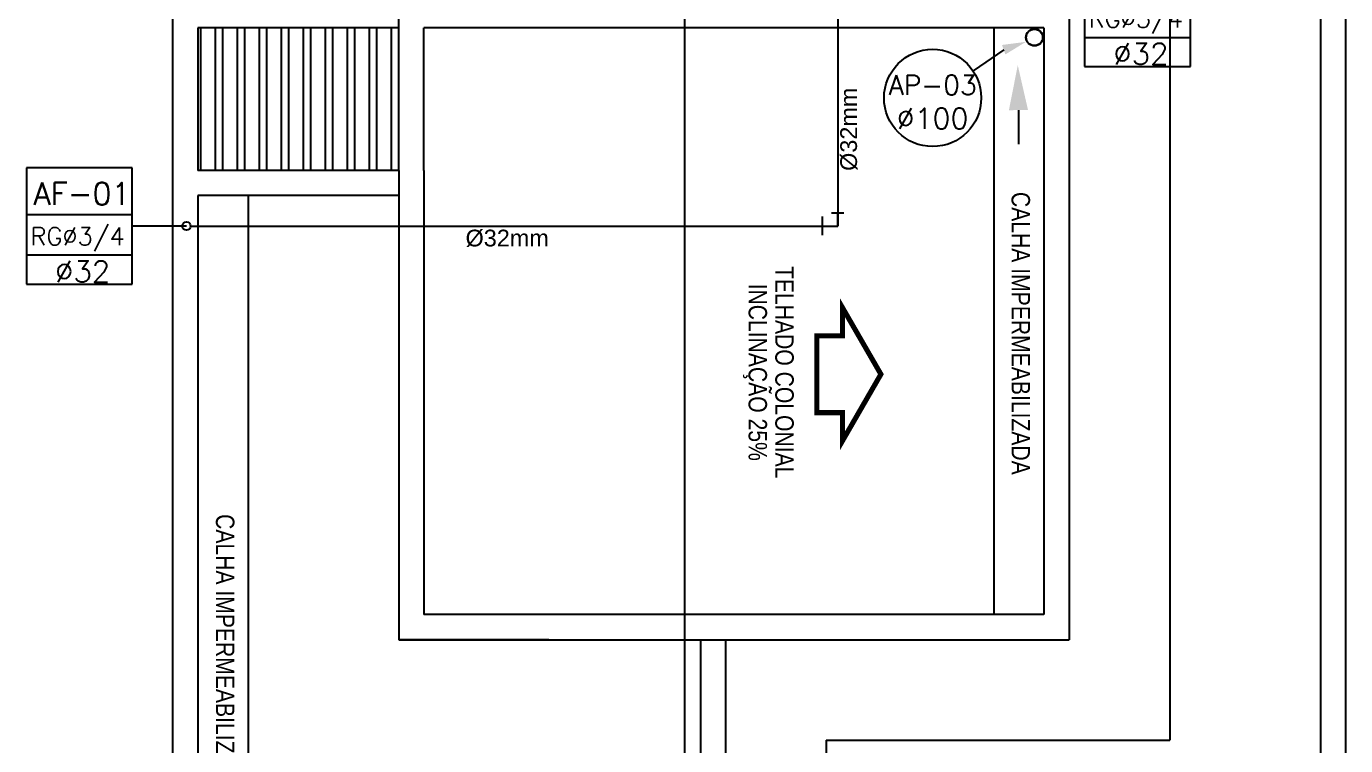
# Model space of a CAD drawing. Header units: millimetres. Extents: x 3923 to 4120, y 744 to 867.
# Drawn here: x 3947.17 to 3962.91, y 824.61 to 833.2 of the extents above; entities that cross this region are included whole.
import ezdxf
from ezdxf.enums import TextEntityAlignment as Align

# ---------------------------------------------------------------- set-up
doc = ezdxf.new("R2010")
doc.units = ezdxf.units.MM
doc.linetypes.add('CONTINU', pattern=[0])
for name, color, linetype in [('-HIDRO', 8, 'Continuous'), ('A-PEN-B', 5, 'Continuous'), ('A-PEN-C', 4, 'Continuous'), ('AF', 5, 'Continuous'), ('CONEXÃO_HIDRÁULICA', 2, 'Continuous'), ('E-txt-g', 3, 'Continuous'), ('Prumadas_L', 1, 'Continuous'), ('Prumadas_Q', 3, 'Continuous'), ('Prumadas_T', 2, 'Continuous'), ('TEXTO', 3, 'Continuous'), ('TigreCad', 3, 'Continuous'), ('Tinterno', 9, 'Continuous'), ('TUBULAÇÃO_ESGOTO', 5, 'Continuous')]:
    doc.layers.add(name, color=color, linetype=linetype)
doc.layers.add('E-Txt-W', color=7, linetype='Continuous', lineweight=20)
doc.styles.add('F2', font='ARIALN.TTF')
doc.styles.add('REG60', font='romans.shx', dxfattribs={"width": 0.8, "height": 0.15})
doc.styles.add('REG80', font='romans.shx', dxfattribs={"width": 0.8, "height": 0.2})
doc.styles.add('ROMANS', font='romans__.ttf', dxfattribs={"height": 0.1})
doc.styles.get("Standard").update_dxf_attribs({"font": 'arial.ttf'})

# ---------------------------------------------------------------- blocks, each defined once
blk = doc.blocks.new('Seta')
at = {"color": 2, "const_width": 2}
blk.add_lwpolyline([(10, 15), (10, 25.98), (25, 0), (10, -25.98), (10, -15), (0, -15), (0, 15)], close=True, dxfattribs=at)
blk = doc.blocks.new('TXT-AMB75')
at = {"layer": 'E-txt-g', "style": 'REG80', "width": 0.8, "flags": 8}
blk.add_attdef('TXT', text='', height=0.2, dxfattribs=at).set_placement((0.005, 0.296), align=Align.CENTER)
at = {"layer": 'E-Txt-W', "style": 'REG60', "width": 0.8, "flags": 8}
blk.add_attdef('TXT', text='', height=0.15, dxfattribs=at).set_placement((0.005, 0.027), align=Align.CENTER)
blk = doc.blocks.new('11031030d')
at = {"layer": 'TigreCad'}
blk.add_circle((0, 0), 50.8, dxfattribs=at)
at = {"layer": 'Tinterno'}
blk.add_circle((0, 0), 49, dxfattribs=at)

msp = doc.modelspace()

# ---------------------------------------------------------------- hatches: boundary and pattern name
at = {"layer": '-HIDRO', "linetype": 'Continuous'}
h = msp.add_hatch(dxfattribs=at)
h.set_pattern_fill('ANSI32', color=256, scale=0.7, angle=45, style=0)
h.set_pattern_definition([(90, (2543.2112, 492.77779), (-0.2625, 1e-16), []), (90, (2543.2987, 492.86529), (-0.2625, 1e-16), [])])
h.paths.add_polyline_path([(3949.211, 833.178), (3949.211, 831.478), (3951.611, 831.478), (3951.611, 833.178)])

# ---------------------------------------------------------------- linework, layer by layer
for p, q in [((3962.911, 860.498), (3962.911, 810.498)), ((3962.611, 860.198), (3962.611, 810.798)), ((3948.911, 854.196), (3948.911, 819.178)), ((3960.811, 850.889), (3960.811, 824.678)), ((3951.611, 831.478), (3951.611, 833.478)), ((3959.611, 833.478), (3959.611, 825.878)), ((3949.211, 833.178), (3949.211, 831.478)), ((3951.611, 833.178), (3949.211, 833.178)), ((3959.311, 833.178), (3951.911, 833.178)), ((3951.911, 831.478), (3951.911, 833.178)), ((3958.711, 833.178), (3958.711, 826.178)), ((3959.311, 833.178), (3959.311, 826.178)), ((3951.611, 831.478), (3949.211, 831.478)), ((3951.611, 831.478), (3951.611, 825.878)), ((3951.911, 831.478), (3951.911, 826.178)), ((3949.211, 831.178), (3949.211, 819.478)), ((3951.611, 831.178), (3949.211, 831.178)), ((3949.811, 831.178), (3949.811, 819.478)), ((3953.403, 826.178), (3951.911, 826.178)), ((3959.311, 826.178), (3951.911, 826.178)), ((3951.611, 825.878), (3959.611, 825.878)), ((3955.211, 825.878), (3955.211, 819.478)), ((3955.511, 825.878), (3955.511, 819.178)), ((3956.711, 824.678), (3956.711, 817.978)), ((3956.711, 824.678), (3960.811, 824.678))]:
    msp.add_line(p, q, dxfattribs=at)
at = {"layer": '-HIDRO', "linetype": 'CONTINU'}
msp.add_line((3953.403, 825.878), (3951.611, 825.878), dxfattribs=at)
at = {"layer": 'A-PEN-B'}
msp.add_circle((3949.076, 830.813), 0.05, dxfattribs=at)
at = {"layer": 'A-PEN-C'}
msp.add_line((3958.83, 832.917), (3958.464, 832.666), dxfattribs=at)
msp.add_circle((3957.982, 832.342), 0.58, dxfattribs=at)
msp.add_solid([(3959.095, 833.011), (3958.85, 832.861), (3958.81, 832.974)], dxfattribs=at)
at = {"layer": 'AF'}
for p, q in [((3956.85, 844.05), (3956.85, 830.813)), ((3955.025, 819.366), (3955.025, 838.197)), ((3959.006, 832.197), (3959.006, 831.789)), ((3949.126, 830.813), (3956.85, 830.813))]:
    msp.add_line(p, q, dxfattribs=at)
at = {"layer": 'CONEXÃO_HIDRÁULICA'}
for p, q in [((3956.665, 830.927), (3956.662, 830.704)), ((3956.774, 830.971), (3956.922, 830.971)), ((3956.85, 830.813), (3956.85, 830.971)), ((3956.663, 830.813), (3956.85, 830.813))]:
    msp.add_line(p, q, dxfattribs=at)
at = {"layer": 'Prumadas_L'}
for p, q in [((3961.058, 833.06), (3959.796, 833.06)), ((3948.427, 830.948), (3947.166, 830.948)), ((3949.076, 830.813), (3948.427, 830.813)), ((3948.427, 830.464), (3947.166, 830.464))]:
    msp.add_line(p, q, dxfattribs=at)
at = {"layer": 'Prumadas_Q'}
for p, q in [((3959.796, 834.102), (3959.796, 832.717)), ((3961.058, 832.717), (3961.058, 834.102)), ((3959.796, 832.717), (3961.058, 832.717)), ((3948.427, 831.506), (3947.166, 831.506)), ((3947.166, 831.506), (3947.166, 830.121)), ((3948.427, 830.121), (3948.427, 831.506)), ((3947.166, 830.121), (3948.427, 830.121))]:
    msp.add_line(p, q, dxfattribs=at)
at = {"layer": 'TUBULAÇÃO_ESGOTO'}
msp.add_solid([(3958.998, 832.732), (3959.12, 832.199), (3958.892, 832.195)], dxfattribs=at)

# ---------------------------------------------------------------- block references
at = {"layer": '-HIDRO'}
ref = msp.add_blockref('TXT-AMB75', (3958.492, 829.541), dxfattribs=dict(at, xscale=1.458, yscale=1.458, zscale=1.458, rotation=270))
ref.add_attrib('TXT', 'CALHA IMPERMEABILIZADA', dxfattribs={"layer": 'E-txt-g', "color": 2, "height": 0.22, "rotation": 270, "style": 'F2'}).set_placement((3958.924, 829.533), align=Align.CENTER)
ref = msp.add_blockref('TXT-AMB75', (3955.671, 829.077), dxfattribs=dict(at, xscale=1.458, yscale=1.458, zscale=1.458, rotation=270))
ref.add_attrib('TXT', 'TELHADO COLONIAL', dxfattribs={"layer": 'E-txt-g', "color": 2, "height": 0.22, "rotation": 270, "style": 'F2'}).set_placement((3956.104, 829.069), align=Align.CENTER)
ref.add_attrib('TXT', 'INCLINAÇÃO 25%', dxfattribs={"layer": 'E-Txt-W', "height": 0.22, "rotation": 270, "style": 'F2'}).set_placement((3955.785, 829.069), align=Align.CENTER)
at = {"layer": '-HIDRO', "xscale": -0.03057599999997219, "yscale": 0.03057599999997219, "zscale": 0.03057599999997219, "rotation": 180}
msp.add_blockref('Seta', (3956.6, 829.045), dxfattribs=at)
at = {"layer": '-HIDRO'}
ref = msp.add_blockref('TXT-AMB75', (3948.996, 825.697), dxfattribs=dict(at, xscale=1.458, yscale=1.458, zscale=1.458, rotation=270))
ref.add_attrib('TXT', 'CALHA IMPERMEABILIZADA', dxfattribs={"layer": 'E-txt-g', "color": 2, "height": 0.22, "rotation": 270, "style": 'F2'}).set_placement((3949.428, 825.689), align=Align.CENTER)
at = {"layer": 'AF', "xscale": 0.002, "yscale": 0.002, "zscale": 0.002}
msp.add_blockref('11031030d', (3959.197, 833.064), dxfattribs=at)

# ---------------------------------------------------------------- texts
at = {"layer": 'A-PEN-C', "style": 'ROMANS'}
for s, height, p in [('AP-03', 0.234, (3957.982, 832.379)), ('%%C100', 0.2494, (3957.981, 831.972))]:
    msp.add_text(s, height=height, dxfattribs=at).set_placement(p, align=Align.CENTER)
at = {"layer": 'Prumadas_T', "style": 'ROMANS'}
for s, height, p in [('RG%%C3/4', 0.2117, (3960.407, 833.182)), ('%%C32', 0.2561, (3960.467, 832.74)), ('AF-01', 0.2646, (3947.83, 831.067)), ('RG%%C3/4', 0.2117, (3947.777, 830.585)), ('%%C32', 0.2561, (3947.837, 830.143))]:
    msp.add_text(s, height=height, rotation=360, dxfattribs=at).set_placement(p, align=Align.CENTER)
at = {"layer": 'TEXTO'}
msp.add_text('Ø32mm', height=0.2, rotation=90, dxfattribs=at).set_placement((3956.979, 831.968), align=Align.MIDDLE_CENTER)
msp.add_text('Ø32mm', height=0.2, dxfattribs=at).set_placement((3952.904, 830.67), align=Align.MIDDLE_CENTER)

doc.saveas('drawing.dxf')
